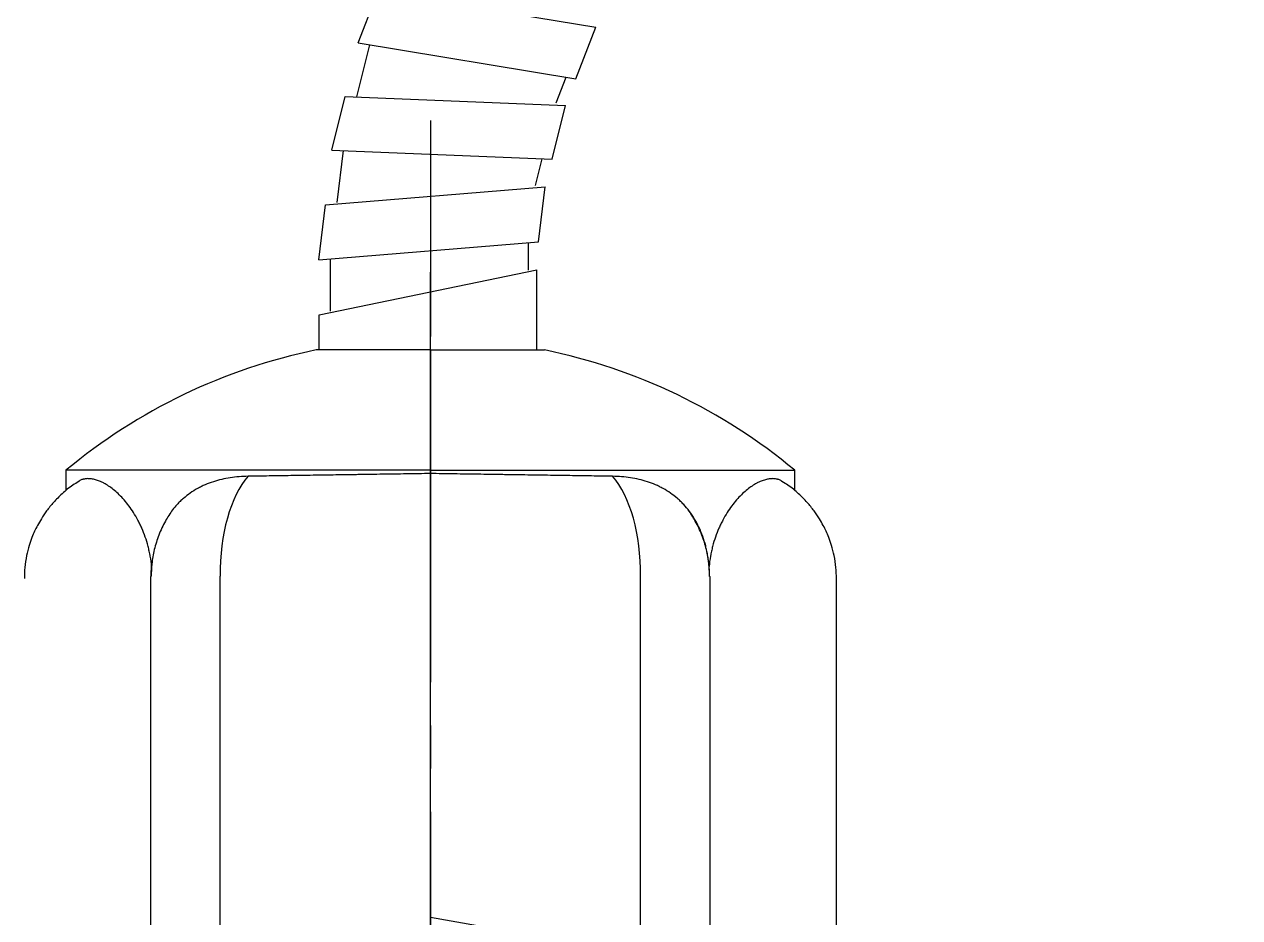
# Model space of a CAD drawing. Extents: x 1350 to 2592, y -2 to 907.
# Drawn here: x 1989.3 to 2059.6, y 225.5 to 277.2 of the extents above; entities that cross this region are included whole.
import ezdxf

# ---------------------------------------------------------------- set-up
doc = ezdxf.new("R2010")
doc.units = 0
doc.header["$LTSCALE"] = 10
doc.header["$MEASUREMENT"] = 0
doc.linetypes.add('CENTER', pattern=[2, 1.25, -0.25, 0.25, -0.25])
doc.layers.get('0').update_dxf_attribs({"linetype": 'CONTINUOUS'})

# ---------------------------------------------------------------- blocks, each defined once
blk = doc.blocks.new('G$CA7F8E9AF')
at = {"ltscale": 0.5}
for p, q in [((23.505, 102.665), (16.905, 102.665)), ((23.505, 95.7), (23.505, 102.665)), ((23.505, 102.665), (30.105, 102.665)), ((23.505, 102.665), (23.505, 95.7)), ((2.416, 95.7), (2.416, 94.522)), ((23.505, 95.7), (2.416, 95.7)), ((23.505, 95.7), (23.505, 95.511)), ((23.505, 95.7), (44.594, 95.7)), ((23.505, 95.511), (23.505, 95.7)), ((44.594, 94.522), (44.594, 95.7)), ((7.315, 89.564), (7.315, 13.101)), ((11.345, 64.286), (11.345, 89.576)), ((23.505, 69.832), (23.505, 89.731)), ((23.505, 71.832), (23.505, 89.731)), ((35.665, 13.088), (35.665, 89.576)), ((39.694, 13.101), (39.694, 89.564)), ((47.01, 13.228), (47.01, 89.436)), ((23.505, 69.332), (23.505, 71.832)), ((26.235, 69.351), (23.505, 69.832))]:
    blk.add_line(p, q, dxfattribs=at)
for start, end in [(101.55438, 129.79233), (50.20767, 78.44562)]:
    blk.add_arc((23.505, 70.381), 32.951, start, end, dxfattribs=at)
for centre, major_axis, start_param, end_param in [((14.621, 89.576), (-0.115, 6.599), 0.495559, 1.562134), ((32.389, 89.576), (-0.115, -6.599), 1.579459, 2.646033)]:
    blk.add_ellipse(centre, major_axis=major_axis, ratio=0.496276, start_param=start_param, end_param=end_param, dxfattribs=at)
for points, knots in [([(3.154, 95.047), (3.036, 94.982), (2.696, 94.776), (2.204, 94.37), (1.702, 93.868), (1.307, 93.378), (1.002, 92.928), (0.773, 92.528), (0.593, 92.169), (0.431, 91.79), (0.267, 91.321), (0.119, 90.738), (0.02, 90.096), (0.004, 89.65), (0.007, 89.437)], [0, 0, 0, 0, 0.059916, 0.177559, 0.283207, 0.376225, 0.45647, 0.524235, 0.580248, 0.638105, 0.712242, 0.80191, 0.905704, 1, 1, 1, 1]), ([(7.374, 90.13), (7.356, 90.329), (7.326, 90.552), (7.286, 90.772), (7.277, 90.821), (7.272, 90.846), (7.257, 90.919), (7.247, 90.967), (7.216, 91.111), (7.193, 91.206), (7.12, 91.484), (7.065, 91.665), (6.943, 92.014), (6.877, 92.184), (6.769, 92.43), (6.732, 92.51), (6.675, 92.629), (6.655, 92.669), (6.616, 92.747), (6.596, 92.785), (6.495, 92.974), (6.412, 93.117), (6.24, 93.389), (6.151, 93.517), (5.97, 93.76), (5.878, 93.875), (5.691, 94.09), (5.597, 94.189), (5.41, 94.373), (5.317, 94.457), (5.132, 94.611), (5.041, 94.681), (4.859, 94.808), (4.769, 94.864), (4.658, 94.927), (4.636, 94.939), (4.592, 94.963), (4.571, 94.974), (4.506, 95.007), (4.463, 95.027), (4.337, 95.082), (4.255, 95.113), (4.096, 95.162), (3.942, 95.199), (3.798, 95.214), (3.659, 95.218), (3.592, 95.214), (3.495, 95.2), (3.464, 95.194), (3.417, 95.182), (3.402, 95.178), (3.372, 95.169), (3.357, 95.164), (3.283, 95.137), (3.227, 95.11), (3.165, 95.071), (3.156, 95.065), (3.147, 95.059)], [0, 0, 0, 0, 0.052165, 0.058685, 0.058685, 0.065206, 0.065206, 0.078247, 0.078247, 0.10433, 0.10433, 0.156495, 0.156495, 0.208659, 0.208659, 0.234742, 0.234742, 0.247783, 0.247783, 0.260824, 0.260824, 0.312989, 0.312989, 0.365154, 0.365154, 0.417319, 0.417319, 0.469484, 0.469484, 0.521648, 0.521648, 0.573813, 0.573813, 0.625978, 0.625978, 0.639019, 0.639019, 0.652061, 0.652061, 0.678143, 0.678143, 0.730308, 0.730308, 0.782473, 0.834637, 0.834637, 0.886802, 0.886802, 0.912885, 0.912885, 0.925926, 0.925926, 0.938967, 0.938967, 0.991132, 0.991132, 1, 1, 1, 1]), ([(12.962, 95.354), (12.784, 95.351), (12.608, 95.343), (12.262, 95.314), (12.091, 95.294), (11.755, 95.242), (11.59, 95.21), (11.264, 95.133), (11.103, 95.088), (10.787, 94.986), (10.632, 94.927), (10.44, 94.845), (10.402, 94.829), (10.326, 94.794), (10.289, 94.776), (10.176, 94.721), (10.102, 94.683), (9.884, 94.563), (9.743, 94.476), (9.469, 94.286), (9.337, 94.184), (9.177, 94.046), (9.145, 94.018), (9.082, 93.961), (8.989, 93.873), (8.9, 93.782), (8.751, 93.623), (8.664, 93.522), (8.581, 93.416)], [0, 0, 0, 0, 0.102278, 0.102278, 0.204556, 0.204556, 0.306835, 0.306835, 0.409113, 0.409113, 0.511391, 0.511391, 0.536961, 0.536961, 0.56253, 0.56253, 0.613669, 0.613669, 0.715948, 0.715948, 0.818226, 0.818226, 0.843796, 0.843796, 0.869365, 0.920504, 0.920504, 1, 1, 1, 1]), ([(23.505, 95.511), (23.045, 95.504), (22.127, 95.49), (21.213, 95.477), (20.301, 95.463), (19.846, 95.456), (19.279, 95.448), (19.165, 95.446), (18.939, 95.443), (18.825, 95.441), (18.486, 95.436), (18.261, 95.433), (17.592, 95.423), (16.711, 95.41), (15.425, 95.391), (14.173, 95.372), (13.362, 95.36), (12.962, 95.354)], [0, 0, 0, 0, 0.125, 0.25, 0.25, 0.375, 0.375, 0.40625, 0.40625, 0.4375, 0.4375, 0.5, 0.5, 0.625, 0.75, 0.875, 1, 1, 1, 1]), ([(23.505, 95.511), (23.505, 95.466), (23.505, 95.344), (23.505, 95.129), (23.505, 94.856), (23.505, 94.559), (23.505, 94.241), (23.505, 93.901), (23.505, 93.541), (23.505, 93.163), (23.505, 92.771), (23.505, 92.363), (23.505, 91.943), (23.505, 91.513), (23.505, 91.076), (23.505, 90.631), (23.505, 90.181), (23.505, 89.881), (23.505, 89.731)], [0, 0, 0, 0, 0.039454, 0.103491, 0.167527, 0.231563, 0.2956, 0.359636, 0.423673, 0.487709, 0.551745, 0.615782, 0.679818, 0.743854, 0.807891, 0.871927, 0.935964, 1, 1, 1, 1]), ([(34.048, 95.354), (33.648, 95.36), (32.837, 95.372), (31.585, 95.391), (30.298, 95.41), (29.418, 95.423), (28.748, 95.433), (28.524, 95.436), (28.185, 95.441), (28.071, 95.443), (27.845, 95.446), (27.731, 95.448), (27.164, 95.456), (26.709, 95.463), (25.797, 95.477), (24.883, 95.49), (23.965, 95.504), (23.505, 95.511)], [0, 0, 0, 0, 0.125, 0.25, 0.375, 0.5, 0.5, 0.5625, 0.5625, 0.59375, 0.59375, 0.625, 0.625, 0.75, 0.75, 0.875, 1, 1, 1, 1]), ([(23.505, 89.731), (23.505, 89.881), (23.505, 90.181), (23.505, 90.631), (23.505, 91.076), (23.505, 91.513), (23.505, 91.943), (23.505, 92.363), (23.505, 92.771), (23.505, 93.163), (23.505, 93.541), (23.505, 93.901), (23.505, 94.241), (23.505, 94.559), (23.505, 94.856), (23.505, 95.129), (23.505, 95.344), (23.505, 95.466), (23.505, 95.511)], [0, 0, 0, 0, 0.064036, 0.128073, 0.192109, 0.256146, 0.320182, 0.384218, 0.448255, 0.512291, 0.576327, 0.640364, 0.7044, 0.768437, 0.832473, 0.896509, 0.960546, 1, 1, 1, 1]), ([(39.612, 90.38), (39.599, 90.498), (39.582, 90.615), (39.555, 90.782), (39.542, 90.856), (39.528, 90.931), (39.518, 90.98), (39.513, 91.005), (39.487, 91.128), (39.464, 91.225), (39.391, 91.511), (39.334, 91.696), (39.206, 92.054), (39.135, 92.227), (39.016, 92.479), (38.975, 92.562), (38.91, 92.684), (38.888, 92.724), (38.843, 92.804), (38.82, 92.843), (38.704, 93.037), (38.605, 93.184), (38.395, 93.463), (38.285, 93.595), (38.11, 93.782), (38.02, 93.873), (37.928, 93.961), (37.865, 94.018), (37.833, 94.046), (37.673, 94.184), (37.541, 94.286), (37.267, 94.476), (37.126, 94.563), (36.908, 94.683), (36.834, 94.721), (36.721, 94.776), (36.683, 94.794), (36.608, 94.829), (36.569, 94.845), (36.378, 94.927), (36.223, 94.986), (35.907, 95.088), (35.746, 95.133), (35.42, 95.21), (35.255, 95.242), (34.919, 95.294), (34.748, 95.314), (34.402, 95.343), (34.226, 95.351), (34.048, 95.354)], [0, 0, 0, 0, 0.037721, 0.037721, 0.053759, 0.061778, 0.061778, 0.069797, 0.069797, 0.101873, 0.101873, 0.166025, 0.166025, 0.230177, 0.230177, 0.262253, 0.262253, 0.278291, 0.278291, 0.294329, 0.294329, 0.358481, 0.358481, 0.422633, 0.422633, 0.454709, 0.470747, 0.470747, 0.486785, 0.486785, 0.550937, 0.550937, 0.615089, 0.615089, 0.647164, 0.647164, 0.663202, 0.663202, 0.67924, 0.67924, 0.743392, 0.743392, 0.807544, 0.807544, 0.871696, 0.871696, 0.935848, 0.935848, 1, 1, 1, 1]), ([(43.863, 95.059), (43.854, 95.065), (43.845, 95.071), (43.783, 95.11), (43.727, 95.137), (43.653, 95.164), (43.638, 95.169), (43.608, 95.178), (43.592, 95.182), (43.546, 95.194), (43.514, 95.2), (43.418, 95.214), (43.351, 95.218), (43.212, 95.214), (43.068, 95.199), (42.914, 95.162), (42.755, 95.113), (42.673, 95.082), (42.547, 95.027), (42.504, 95.007), (42.439, 94.974), (42.418, 94.963), (42.374, 94.939), (42.352, 94.927), (42.241, 94.864), (42.151, 94.808), (41.969, 94.681), (41.877, 94.611), (41.693, 94.457), (41.6, 94.373), (41.413, 94.189), (41.319, 94.09), (41.132, 93.875), (41.039, 93.76), (40.859, 93.517), (40.77, 93.389), (40.598, 93.117), (40.515, 92.974), (40.414, 92.785), (40.394, 92.747), (40.355, 92.669), (40.335, 92.629), (40.278, 92.51), (40.241, 92.43), (40.133, 92.184), (40.066, 92.014), (39.945, 91.665), (39.89, 91.484), (39.817, 91.206), (39.794, 91.111), (39.762, 90.967), (39.752, 90.919), (39.738, 90.846), (39.733, 90.821), (39.724, 90.772), (39.684, 90.552), (39.654, 90.329), (39.636, 90.13)], [0, 0, 0, 0, 0.008868, 0.008868, 0.061033, 0.061033, 0.074074, 0.074074, 0.087115, 0.087115, 0.113198, 0.113198, 0.165363, 0.165363, 0.217527, 0.269692, 0.269692, 0.321857, 0.321857, 0.347939, 0.347939, 0.360981, 0.360981, 0.374022, 0.374022, 0.426187, 0.426187, 0.478352, 0.478352, 0.530516, 0.530516, 0.582681, 0.582681, 0.634846, 0.634846, 0.687011, 0.687011, 0.739176, 0.739176, 0.752217, 0.752217, 0.765258, 0.765258, 0.791341, 0.791341, 0.843505, 0.843505, 0.89567, 0.89567, 0.921753, 0.921753, 0.934794, 0.934794, 0.941315, 0.941315, 0.947835, 1, 1, 1, 1]), ([(47.003, 89.437), (47.006, 89.65), (46.99, 90.096), (46.891, 90.738), (46.742, 91.321), (46.579, 91.79), (46.417, 92.169), (46.237, 92.528), (46.008, 92.928), (45.703, 93.378), (45.308, 93.868), (44.806, 94.37), (44.314, 94.776), (43.974, 94.982), (43.856, 95.047)], [0, 0, 0, 0, 0.094296, 0.19809, 0.287759, 0.361896, 0.419753, 0.475766, 0.543531, 0.623776, 0.716795, 0.822444, 0.940087, 1, 1, 1, 1]), ([(8.587, 93.41), (8.434, 93.203), (8.132, 92.737), (7.774, 91.963), (7.513, 91.127), (7.372, 90.323), (7.348, 89.804), (7.35, 89.565)], [0, 0, 0, 0, 0.187231, 0.406633, 0.620099, 0.826072, 1, 1, 1, 1]), ([(39.659, 89.565), (39.662, 89.804), (39.638, 90.323), (39.497, 91.127), (39.236, 91.963), (38.878, 92.738), (38.575, 93.205), (38.421, 93.413)], [0, 0, 0, 0, 0.173796, 0.379613, 0.592917, 0.812153, 1, 1, 1, 1]), ([(39.665, 89.564), (39.665, 89.564), (39.666, 89.564), (39.669, 89.564), (39.673, 89.564), (39.676, 89.564), (39.679, 89.564), (39.682, 89.564), (39.684, 89.564), (39.686, 89.564), (39.688, 89.564), (39.69, 89.564), (39.691, 89.564), (39.693, 89.564), (39.693, 89.564), (39.694, 89.564), (39.694, 89.564), (39.694, 89.564), (39.694, 89.564)], [0, 0, 0, 0, 0.007692, 0.07544, 0.14316, 0.210851, 0.278512, 0.346145, 0.413749, 0.481325, 0.548871, 0.616388, 0.683877, 0.751337, 0.818767, 0.886169, 0.953542, 1, 1, 1, 1])]:
    blk.add_open_spline(points, degree=3, knots=knots, dxfattribs=at)
for points in [[(7.347, 89.564), (7.347, 89.753), (7.356, 89.941), (7.374, 90.13)], [(39.636, 90.13), (39.635, 90.145), (39.633, 90.16), (39.632, 90.175)], [(39.663, 89.564), (39.663, 89.753), (39.654, 89.941), (39.636, 90.13)]]:
    blk.add_open_spline(points, degree=3, dxfattribs=at)

msp = doc.modelspace()

# ---------------------------------------------------------------- linework, layer by layer
for p, q in [((2008.627, 276.098), (2009.774, 279.086)), ((2009.774, 279.086), (2022.368, 277.012)), ((2021.22, 274.024), (2022.368, 277.012)), ((2008.543, 272.976), (2009.294, 275.988)), ((2008.627, 276.098), (2021.22, 274.024)), ((2020.078, 272.623), (2020.651, 274.118)), ((2007.098, 269.897), (2007.873, 273.003)), ((2007.873, 273.003), (2020.625, 272.479)), ((2019.85, 269.373), (2020.625, 272.479)), ((2007.098, 269.897), (2019.85, 269.373)), ((2007.404, 266.859), (2007.774, 269.869)), ((2018.887, 267.844), (2019.274, 269.397)), ((2006.727, 266.734), (2019.447, 267.768)), ((2019.057, 264.59), (2019.447, 267.768)), ((2006.336, 263.556), (2006.727, 266.734)), ((2006.336, 263.556), (2019.057, 264.59)), ((2018.482, 262.943), (2018.482, 264.544)), ((2007.011, 260.578), (2007.011, 263.611)), ((2006.353, 260.371), (2018.951, 262.968)), ((2018.951, 258.332), (2018.951, 262.968)), ((2006.353, 258.332), (2006.353, 260.371))]:
    msp.add_line(p, q)
at = {"color": 1, "linetype": 'CENTER'}
for p, q in [((2012.797, 271.607), (2012.797, 219.495)), ((2012.797, 211.832), (2012.797, 262.825))]:
    msp.add_line(p, q, dxfattribs=at)
msp.add_spline([(2012.797, 155.668), (2020.865, 121.391), (2044.651, 104.047), (2081.451, 117.691), (2095.198, 171.442), (2095.198, 204.149), (2102.011, 243.437)], degree=3, dxfattribs=at)

# ---------------------------------------------------------------- block references
at = {"ltscale": 0.5}
msp.add_blockref('G$CA7F8E9AF', (1989.292, 155.668), dxfattribs=at)

doc.saveas('drawing.dxf')
